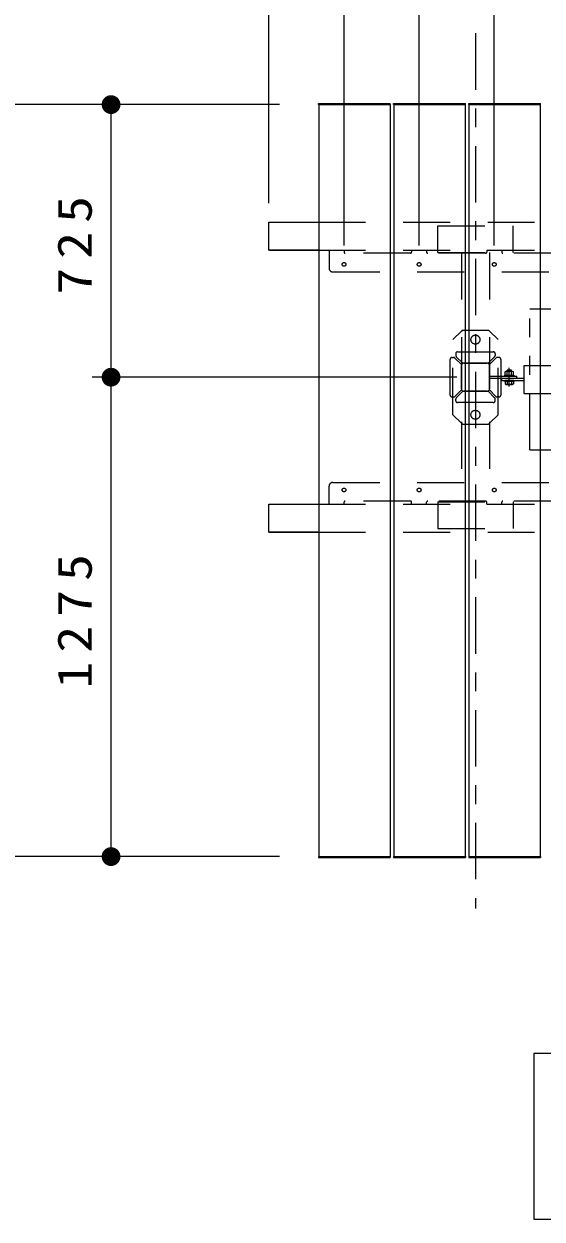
# Model space of a CAD drawing. Units: millimetres on the paper, with parts at other scales. Extents: x -385 to 0, y -10 to 267.
# Drawn here: x -322.2 to -294.6, y 167 to 230.6 of the extents above; entities that cross this region are included whole.
import ezdxf

# ---------------------------------------------------------------- set-up
doc = ezdxf.new("R2010")
doc.units = ezdxf.units.MM
for name, pattern in [('USER1', [4.5, 2.5, -2]), ('USER2', [6, 3, -1, 1, -1]), ('USER3', [8, 3, -1, 1, -1, 1, -1])]:
    doc.linetypes.add(name, pattern=pattern)
doc.layers.add('LY_1', color=7, linetype='Continuous', lineweight=25)
doc.styles.add('ＭＳ ゴシック', font='')
doc.styles.get('ＭＳ ゴシック').set_extended_font_data('MS Gothic')

# ---------------------------------------------------------------- blocks, each defined once
blk = doc.blocks.new('filled_dot')
at = {"color": 0, "linetype": 'Continuous', "lineweight": -2, "const_width": 1.25}
blk.add_lwpolyline([(-0.625, 0, 1), (0.625, 0, 1)], format="xyb", close=True, dxfattribs=at)

msp = doc.modelspace()

# ---------------------------------------------------------------- linework, layer by layer
at = {"layer": 'LY_1', "lineweight": 13}
for p, q in [((-309.177, 221.031), (-309.177, 251.704)), ((-309.177, 221.031), (-309.177, 237.281)), ((-305.177, 218.781), (-305.177, 237.281)), ((-301.177, 218.781), (-301.177, 237.281)), ((-297.177, 218.781), (-297.177, 237.281)), ((-308.617, 226.281), (-328.586, 226.281)), ((-317.586, 211.781), (-317.586, 226.281)), ((-299.177, 211.781), (-318.586, 211.781)), ((-317.586, 186.281), (-317.586, 211.781)), ((-308.617, 186.281), (-328.586, 186.281)), ((-295.077, 175.798), (-295.077, 166.998)), ((-247.277, 175.798), (-295.077, 175.798)), ((-295.077, 166.998), (-247.277, 166.998))]:
    msp.add_line(p, q, dxfattribs=at)
at = {"layer": 'LY_1', "color": 2, "linetype": 'USER2', "lineweight": 13}
msp.add_line((-298.177, 230.074), (-298.177, 183.526), dxfattribs=at)
at = {"layer": 'LY_1', "color": 131}
for p, q in [((-306.537, 226.281), (-306.537, 226.333)), ((-306.537, 226.333), (-302.717, 226.333)), ((-302.717, 226.281), (-302.717, 226.333)), ((-302.537, 226.281), (-302.537, 226.333)), ((-302.537, 226.333), (-298.717, 226.333)), ((-298.717, 226.281), (-298.717, 226.333)), ((-298.537, 226.281), (-298.537, 226.333)), ((-298.537, 226.333), (-294.717, 226.333)), ((-294.717, 226.281), (-294.717, 226.333)), ((-306.537, 226.281), (-302.717, 226.281)), ((-306.527, 226.281), (-306.527, 186.281)), ((-302.727, 226.281), (-302.727, 186.281)), ((-302.537, 226.281), (-298.717, 226.281)), ((-302.527, 226.281), (-302.527, 186.281)), ((-298.727, 226.281), (-298.727, 186.281)), ((-298.537, 226.281), (-294.717, 226.281)), ((-298.527, 226.281), (-298.527, 186.281)), ((-294.727, 226.281), (-294.727, 186.281)), ((-306.537, 186.281), (-302.717, 186.281)), ((-306.537, 186.281), (-306.537, 186.229)), ((-302.717, 186.281), (-302.717, 186.229)), ((-302.537, 186.281), (-298.717, 186.281)), ((-302.537, 186.281), (-302.537, 186.229)), ((-298.717, 186.281), (-298.717, 186.229)), ((-298.537, 186.281), (-294.717, 186.281)), ((-298.537, 186.281), (-298.537, 186.229)), ((-294.717, 186.281), (-294.717, 186.229)), ((-306.537, 186.229), (-302.717, 186.229)), ((-302.537, 186.229), (-298.717, 186.229)), ((-298.537, 186.229), (-294.717, 186.229))]:
    msp.add_line(p, q, dxfattribs=at)
at = {"layer": 'LY_1', "color": 4}
for p, q in [((-309.177, 220.031), (-306.527, 220.031)), ((-309.177, 218.531), (-309.177, 220.031)), ((-309.177, 218.531), (-306.527, 218.531)), ((-306.527, 218.531), (-309.177, 218.531)), ((-309.177, 205.031), (-306.527, 205.031)), ((-309.177, 203.531), (-309.177, 205.031)), ((-309.177, 205.031), (-306.527, 205.031)), ((-309.177, 203.531), (-306.527, 203.531)), ((-306.527, 203.531), (-309.177, 203.531))]:
    msp.add_line(p, q, dxfattribs=at)
at = {"layer": 'LY_1'}
for p, q in [((-309.177, 220.031), (-306.527, 220.031)), ((-296.617, 211.841), (-296.617, 211.891)), ((-296.617, 211.891), (-296.137, 211.891)), ((-296.617, 211.841), (-296.137, 211.841)), ((-296.597, 212.068), (-296.557, 212.091)), ((-296.597, 211.891), (-296.597, 212.068)), ((-296.597, 211.891), (-296.158, 211.891)), ((-296.197, 212.091), (-296.557, 212.091)), ((-296.497, 212.091), (-296.497, 212.151)), ((-296.257, 212.151), (-296.497, 212.151)), ((-296.487, 211.891), (-296.487, 212.068)), ((-296.267, 211.891), (-296.267, 212.068)), ((-296.257, 212.091), (-296.257, 212.151)), ((-296.158, 212.068), (-296.197, 212.091)), ((-296.158, 211.891), (-296.158, 212.068)), ((-296.137, 211.891), (-296.137, 211.841)), ((-296.617, 211.551), (-296.617, 211.601)), ((-296.137, 211.601), (-296.617, 211.601)), ((-296.137, 211.551), (-296.617, 211.551)), ((-296.597, 211.551), (-296.597, 211.424)), ((-296.597, 211.424), (-296.557, 211.401)), ((-296.557, 211.401), (-296.197, 211.401)), ((-296.487, 211.551), (-296.487, 211.424)), ((-296.267, 211.551), (-296.267, 211.424)), ((-296.158, 211.424), (-296.197, 211.401)), ((-296.158, 211.551), (-296.158, 211.424)), ((-296.137, 211.601), (-296.137, 211.551))]:
    msp.add_line(p, q, dxfattribs=at)
at = {"layer": 'LY_1', "color": 4, "linetype": 'USER1', "lineweight": 13}
for p, q in [((-306.527, 220.031), (-234.737, 220.031)), ((-306.527, 218.531), (-234.737, 218.531)), ((-306.527, 205.031), (-234.737, 205.031)), ((-306.527, 203.531), (-234.737, 203.531))]:
    msp.add_line(p, q, dxfattribs=at)
at = {"layer": 'LY_1', "linetype": 'USER1', "lineweight": 13}
for p, q in [((-300.177, 219.831), (-296.177, 219.831)), ((-300.177, 218.531), (-300.177, 219.831)), ((-296.177, 218.531), (-296.177, 219.831)), ((-300.177, 218.411), (-300.177, 218.531)), ((-300.177, 218.411), (-296.177, 218.411)), ((-298.927, 218.411), (-298.927, 205.151)), ((-297.427, 218.411), (-297.427, 205.151)), ((-296.177, 218.411), (-296.177, 218.531)), ((-298.877, 214.281), (-298.927, 214.231)), ((-298.877, 214.281), (-297.477, 214.281)), ((-297.477, 214.281), (-297.427, 214.231)), ((-298.927, 214.231), (-299.377, 213.781)), ((-299.377, 209.781), (-299.377, 213.781)), ((-297.427, 214.231), (-296.977, 213.781)), ((-296.977, 209.781), (-296.977, 213.781)), ((-295.577, 212.411), (-246.777, 212.411)), ((-295.577, 210.911), (-295.577, 212.411)), ((-297.427, 211.841), (-295.977, 211.841)), ((-297.427, 211.721), (-295.977, 211.721)), ((-296.777, 211.721), (-295.577, 211.721)), ((-296.777, 211.601), (-296.777, 211.721)), ((-295.977, 211.721), (-295.977, 211.841)), ((-296.777, 211.601), (-295.577, 211.601)), ((-295.577, 210.911), (-246.777, 210.911)), ((-299.377, 209.781), (-298.927, 209.331)), ((-298.927, 209.331), (-298.877, 209.281)), ((-298.877, 209.281), (-297.477, 209.281)), ((-297.477, 209.281), (-297.427, 209.331)), ((-297.427, 209.331), (-296.977, 209.781)), ((-300.177, 205.151), (-300.177, 205.031)), ((-300.177, 205.151), (-296.177, 205.151)), ((-300.177, 205.031), (-300.177, 203.731)), ((-296.177, 205.151), (-296.177, 205.031)), ((-296.177, 205.031), (-296.177, 203.731)), ((-300.177, 203.731), (-296.177, 203.731))]:
    msp.add_line(p, q, dxfattribs=at)
at = {"layer": 'LY_1', "color": 190, "linetype": 'USER1', "lineweight": 13}
for p, q in [((-305.977, 218.531), (-305.177, 218.531)), ((-305.977, 218.531), (-305.977, 217.581)), ((-305.177, 218.531), (-305.177, 218.431)), ((-301.637, 218.371), (-305.117, 218.371)), ((-301.577, 218.531), (-300.777, 218.531)), ((-301.577, 218.531), (-301.577, 218.431)), ((-300.777, 218.531), (-300.777, 218.431)), ((-297.637, 218.371), (-300.717, 218.371)), ((-297.577, 218.531), (-296.777, 218.531)), ((-297.577, 218.531), (-297.577, 218.431)), ((-296.777, 218.531), (-296.777, 218.431)), ((-293.637, 218.371), (-296.717, 218.371)), ((-305.777, 217.381), (-272.577, 217.381)), ((-305.777, 206.181), (-272.577, 206.181)), ((-305.977, 205.031), (-305.977, 205.981)), ((-305.977, 205.031), (-305.177, 205.031)), ((-305.177, 205.031), (-305.177, 205.131)), ((-301.637, 205.191), (-305.117, 205.191)), ((-301.577, 205.031), (-301.577, 205.131)), ((-301.577, 205.031), (-300.777, 205.031)), ((-300.777, 205.031), (-300.777, 205.131)), ((-297.637, 205.191), (-300.717, 205.191)), ((-297.577, 205.031), (-297.577, 205.131)), ((-297.577, 205.031), (-296.777, 205.031)), ((-296.777, 205.031), (-296.777, 205.131)), ((-293.637, 205.191), (-296.717, 205.191))]:
    msp.add_line(p, q, dxfattribs=at)
at = {"layer": 'LY_1', "linetype": 'USER3', "lineweight": 13}
for p, q in [((-295.277, 215.411), (-247.077, 215.411)), ((-295.277, 207.911), (-295.277, 215.411)), ((-299.227, 213.031), (-299.227, 212.943)), ((-299.127, 213.131), (-297.227, 213.131)), ((-297.127, 213.031), (-297.127, 212.943)), ((-299.527, 210.831), (-299.527, 212.731)), ((-299.427, 212.831), (-299.339, 212.831)), ((-298.927, 212.46), (-299.269, 212.802)), ((-298.856, 212.531), (-299.198, 212.872)), ((-298.927, 212.46), (-298.927, 211.102)), ((-297.498, 212.531), (-298.856, 212.531)), ((-297.498, 212.531), (-297.156, 212.872)), ((-297.427, 212.46), (-297.086, 212.802)), ((-297.427, 211.102), (-297.427, 212.46)), ((-296.927, 212.831), (-297.015, 212.831)), ((-296.827, 212.731), (-296.827, 210.831)), ((-298.927, 211.102), (-299.269, 210.76)), ((-297.427, 211.102), (-297.086, 210.76)), ((-299.427, 210.731), (-299.339, 210.731)), ((-299.227, 210.531), (-299.227, 210.619)), ((-298.856, 211.031), (-299.198, 210.689)), ((-298.856, 211.031), (-297.498, 211.031)), ((-297.498, 211.031), (-297.156, 210.689)), ((-297.127, 210.531), (-297.127, 210.619)), ((-296.927, 210.731), (-297.015, 210.731)), ((-297.227, 210.431), (-299.127, 210.431)), ((-295.277, 207.911), (-247.077, 207.911))]:
    msp.add_line(p, q, dxfattribs=at)
at = {"layer": 'LY_1', "color": 3, "linetype": 'USER3', "lineweight": 13}
for p, q in [((-298.927, 211.159), (-298.927, 212.403)), ((-298.799, 212.531), (-297.555, 212.531)), ((-297.427, 212.403), (-297.427, 211.159)), ((-297.555, 211.031), (-298.799, 211.031))]:
    msp.add_line(p, q, dxfattribs=at)
at = {"layer": 'LY_1', "linetype": 'USER2', "lineweight": 13}
msp.add_line((-296.377, 211.285), (-296.377, 212.281), dxfattribs=at)
msp.add_line((-296.377, 211.285), (-296.377, 212.281), dxfattribs=at)
at = {"layer": 'LY_1', "color": 190, "linetype": 'USER1', "lineweight": 13}
for centre in [(-305.177, 217.781), (-301.177, 217.781), (-297.177, 217.781), (-305.177, 205.781), (-301.177, 205.781), (-297.177, 205.781)]:
    msp.add_circle(centre, 0.1, dxfattribs=at)
at = {"layer": 'LY_1', "linetype": 'USER1', "lineweight": 13}
for centre in [(-298.177, 213.781), (-298.177, 209.781)]:
    msp.add_circle(centre, 0.24, dxfattribs=at)
at = {"layer": 'LY_1', "color": 190, "linetype": 'USER1', "lineweight": 13}
for centre, radius, start, end in [((-305.117, 218.431), 0.06, 180, 270), ((-301.637, 218.431), 0.06, 270, 0), ((-300.717, 218.431), 0.06, 180, 270), ((-297.637, 218.431), 0.06, 270, 0), ((-296.717, 218.431), 0.06, 180, 270), ((-305.777, 217.581), 0.2, 180, 270), ((-305.777, 205.981), 0.2, 90, 180), ((-305.117, 205.131), 0.06, 90, 180), ((-301.637, 205.131), 0.06, 0, 90), ((-300.717, 205.131), 0.06, 90, 180), ((-297.637, 205.131), 0.06, 0, 90), ((-296.717, 205.131), 0.06, 90, 180)]:
    msp.add_arc(centre, radius, start, end, dxfattribs=at)
at = {"layer": 'LY_1', "linetype": 'USER3', "lineweight": 13}
for centre, start, end in [((-299.127, 213.031), 90, 180), ((-297.227, 213.031), 0, 90), ((-299.427, 212.731), 90, 180), ((-299.339, 212.731), 45, 90), ((-299.127, 212.943), 180, 225), ((-297.227, 212.943), 315, 0), ((-297.015, 212.731), 90, 135), ((-296.927, 212.731), 0, 90), ((-299.427, 210.831), 180, 270), ((-299.339, 210.831), 270, 315), ((-299.127, 210.619), 135, 180), ((-299.127, 210.531), 180, 270), ((-297.227, 210.531), 270, 0), ((-297.227, 210.619), 0, 45), ((-297.015, 210.831), 225, 270), ((-296.927, 210.831), 270, 0)]:
    msp.add_arc(centre, 0.1, start, end, dxfattribs=at)
at = {"layer": 'LY_1', "color": 3, "linetype": 'USER3', "lineweight": 13}
for centre, start, end in [((-298.799, 212.403), 90, 180), ((-297.555, 212.403), 0, 90), ((-298.799, 211.159), 180, 270), ((-297.555, 211.159), 270, 0)]:
    msp.add_arc(centre, 0.128, start, end, dxfattribs=at)
at = {"layer": 'LY_1'}
for centre, radius, start, end in [((-296.542, 211.988), 0.0971, 55.61586, 124.38414), ((-296.377, 211.722), 0.363, 72.41211, 107.58789), ((-296.213, 211.988), 0.0971, 55.61586, 124.38414), ((-296.542, 211.519), 0.11, 240.00001, 299.99999), ((-296.377, 211.677), 0.276, 246.57346, 293.42654), ((-296.213, 211.519), 0.11, 240.00001, 299.99999)]:
    msp.add_arc(centre, radius, start, end, dxfattribs=at)

# ---------------------------------------------------------------- block references
at = {"layer": 'LY_1', "lineweight": 13, "xscale": 0.4, "yscale": 0.4}
for p, rotation in [((-317.586, 226.281), 270), ((-317.586, 211.781), 270), ((-317.586, 211.781), 90), ((-317.586, 186.281), 90)]:
    msp.add_blockref('filled_dot', p, dxfattribs=dict(at, rotation=rotation))

# ---------------------------------------------------------------- texts
at = {"layer": 'LY_1', "char_height": 1.833, "attachment_point": 8, "rotation": 90, "style": 'ＭＳ ゴシック'}
for s, insert in [('\\T1.33;\\W1.15;725', (-318.586, 219.031)), ('\\T1.33;\\W1.15;1275', (-318.586, 199.031))]:
    msp.add_mtext(s, dxfattribs=dict(at, insert=insert))

doc.saveas('drawing.dxf')
